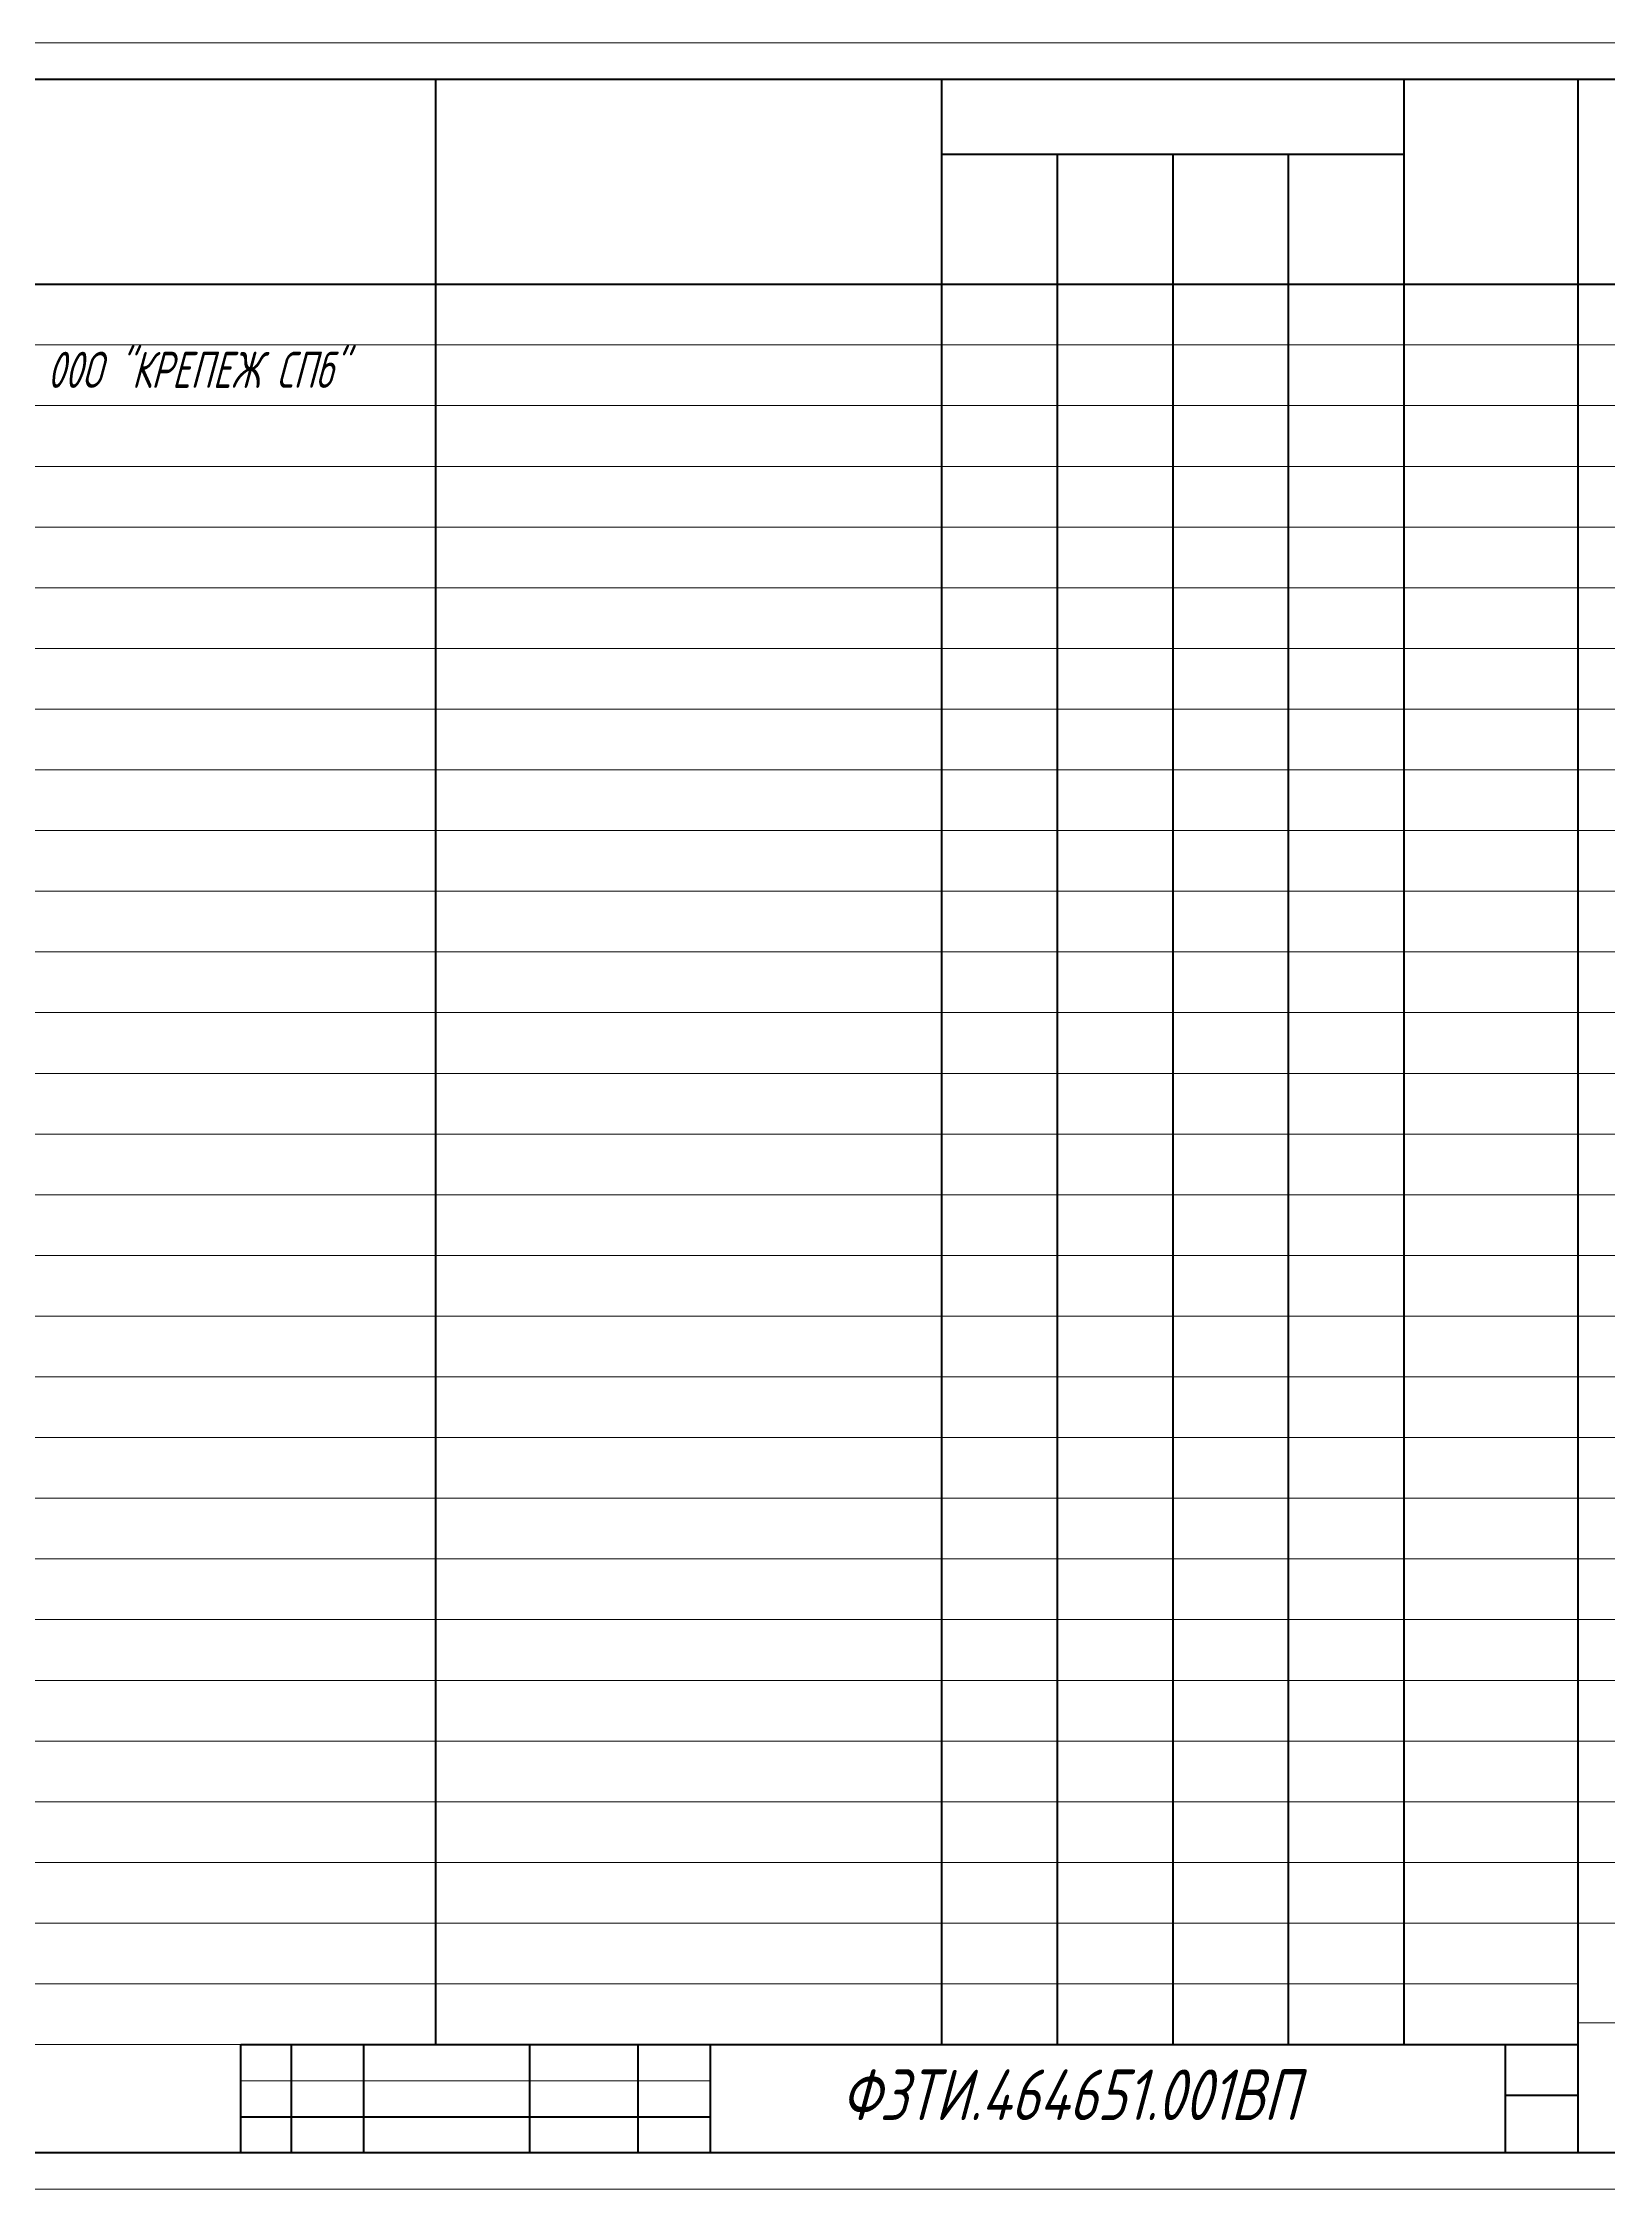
# Model space of a CAD drawing. Header units: millimetres. Extents: x 0 to 1220, y 0 to 297.
# Drawn here: x 812.6 to 1029, y 0 to 297 of the extents above; entities that cross this region are included whole.
import ezdxf

# ---------------------------------------------------------------- set-up
doc = ezdxf.new("R2010")
doc.units = ezdxf.units.MM
doc.linetypes.add('K5LT_BASIC', pattern=[0])
doc.linetypes.add('K5LT_THIN', pattern=[0])
doc.styles.add('KTEXTSTYLE', font='GOST_AU.SHX', dxfattribs={"width": 0.96, "height": 5})

msp = doc.modelspace()

# ---------------------------------------------------------------- linework, layer by layer
at = {"color": 7, "linetype": 'K5LT_THIN', "lineweight": 18}
for p, q in [((609.98, 297), (1219.98, 297)), ((629.98, 255.2), (1024.98, 255.2)), ((1024.98, 255.2), (1214.98, 255.2)), ((629.98, 246.8), (1024.98, 246.8)), ((1024.98, 246.8), (1214.98, 246.8)), ((629.98, 238.4), (1024.98, 238.4)), ((1024.98, 238.4), (1214.98, 238.4)), ((629.98, 230), (1024.98, 230)), ((1024.98, 230), (1214.98, 230)), ((629.98, 221.6), (1024.98, 221.6)), ((1024.98, 221.6), (1214.98, 221.6)), ((629.98, 213.2), (1024.98, 213.2)), ((1024.98, 213.2), (1214.98, 213.2)), ((629.98, 204.8), (1024.98, 204.8)), ((1024.98, 204.8), (1214.98, 204.8)), ((629.98, 196.4), (1024.98, 196.4)), ((1024.98, 196.4), (1214.98, 196.4)), ((629.98, 188), (1024.98, 188)), ((1024.98, 188), (1214.98, 188)), ((629.98, 179.6), (1024.98, 179.6)), ((1024.98, 179.6), (1214.98, 179.6)), ((629.98, 171.2), (1024.98, 171.2)), ((1024.98, 171.2), (1214.98, 171.2)), ((629.98, 162.8), (1024.98, 162.8)), ((1024.98, 162.8), (1214.98, 162.8)), ((629.98, 154.4), (1024.98, 154.4)), ((1024.98, 154.4), (1214.98, 154.4)), ((629.98, 146), (1024.98, 146)), ((1024.98, 146), (1214.98, 146)), ((629.98, 137.6), (1024.98, 137.6)), ((1024.98, 137.6), (1214.98, 137.6)), ((629.98, 129.2), (1024.98, 129.2)), ((1024.98, 129.2), (1214.98, 129.2)), ((629.98, 120.8), (1024.98, 120.8)), ((1024.98, 120.8), (1214.98, 120.8)), ((629.98, 112.4), (1024.98, 112.4)), ((1024.98, 112.4), (1214.98, 112.4)), ((629.98, 104), (1024.98, 104)), ((1024.98, 104), (1214.98, 104)), ((629.98, 95.6), (1024.98, 95.6)), ((1024.98, 95.6), (1214.98, 95.6)), ((629.98, 87.2), (1024.98, 87.2)), ((1024.98, 87.2), (1214.98, 87.2)), ((629.98, 78.8), (1024.98, 78.8)), ((1024.98, 78.8), (1214.98, 78.8)), ((629.98, 70.4), (1024.98, 70.4)), ((1024.98, 70.4), (1214.98, 70.4)), ((629.98, 62), (1024.98, 62)), ((1024.98, 62), (1214.98, 62)), ((629.98, 53.6), (1024.98, 53.6)), ((1024.98, 53.6), (1214.98, 53.6)), ((629.98, 45.2), (1024.98, 45.2)), ((1024.98, 45.2), (1214.98, 45.2)), ((629.98, 36.8), (1024.98, 36.8)), ((1024.98, 36.8), (1214.98, 36.8)), ((629.98, 28.4), (1024.98, 28.4)), ((1024.98, 23), (1214.98, 23)), ((629.98, 20), (1024.98, 20)), ((839.98, 15), (904.98, 15)), ((1219.98, 0), (609.98, 0))]:
    msp.add_line(p, q, dxfattribs=at)
at = {"color": 5, "linetype": 'K5LT_BASIC', "lineweight": 60, "true_color": 0x0000ff}
for p, q in [((629.98, 292), (1214.98, 292)), ((866.98, 20), (866.98, 292)), ((936.98, 20), (936.98, 292)), ((1000.98, 20), (1000.98, 292)), ((1024.98, 292), (1024.98, 5)), ((936.98, 281.6), (1000.98, 281.6)), ((952.98, 20), (952.98, 281.6)), ((968.98, 20), (968.98, 281.6)), ((984.98, 20), (984.98, 281.6)), ((629.98, 263.6), (1024.98, 263.6)), ((1024.98, 263.6), (1214.98, 263.6)), ((839.98, 20), (1024.98, 20)), ((839.98, 5), (839.98, 20)), ((846.98, 5), (846.98, 20)), ((856.98, 5), (856.98, 20)), ((879.98, 5), (879.98, 20)), ((894.98, 5), (894.98, 20)), ((904.98, 5), (904.98, 20)), ((1014.98, 5), (1014.98, 20)), ((1014.98, 13), (1024.98, 13)), ((839.98, 10), (846.98, 10)), ((846.98, 10), (856.98, 10)), ((856.98, 10), (879.98, 10)), ((879.98, 10), (894.98, 10)), ((894.98, 10), (904.98, 10)), ((1214.98, 5), (629.98, 5))]:
    msp.add_line(p, q, dxfattribs=at)

# ---------------------------------------------------------------- texts
at = {"color": 7, "char_height": 1, "attachment_point": 1, "style": 'KTEXTSTYLE'}
for s, insert in [('{\\H5x;\\Q15;\\W0.865;00О "КРЕПЕЖ СПб"}', (813.18, 254.26)), ('{\\H7x;\\Q15;\\W0.965;ФЗТИ.464651.001ВП}', (923, 16.55))]:
    msp.add_mtext(s, dxfattribs=dict(at, insert=insert))

doc.saveas('drawing.dxf')
